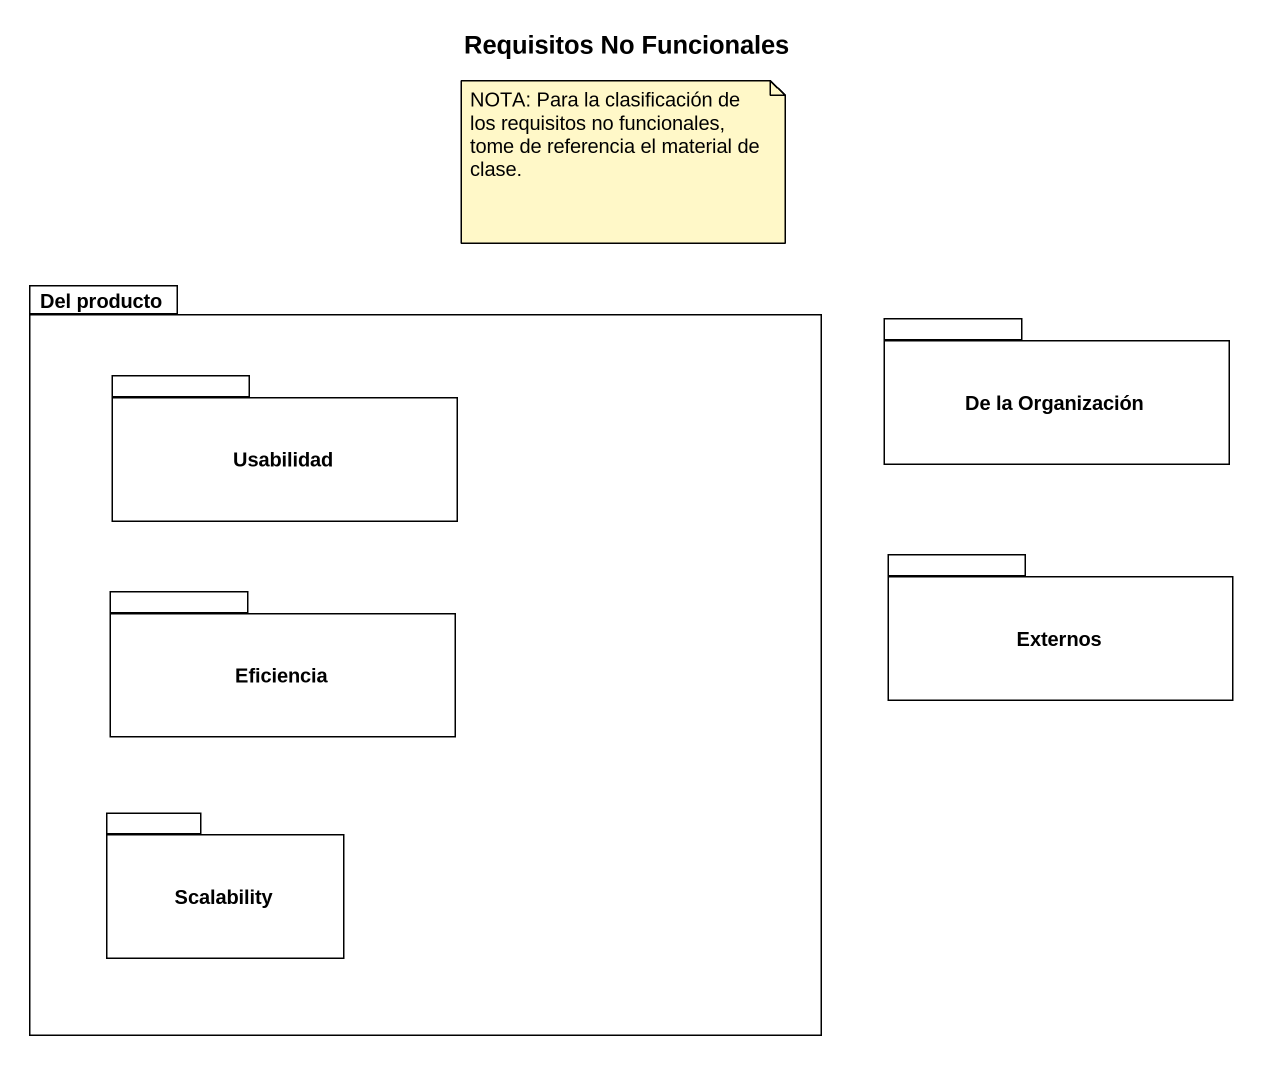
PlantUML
@startuml
title Requisitos No Funcionales
package "Del producto" as Del_producto {
  package Usabilidad {
  }
  package Eficiencia {
  }
  package Scalability {
  }
}
package "De la Organización" as De_la_Organización {
}
package Externos {
}
note as N1
  NOTA: Para la clasificación de los requisitos no funcionales, tome de referencia el material de clase.
end note
@enduml
